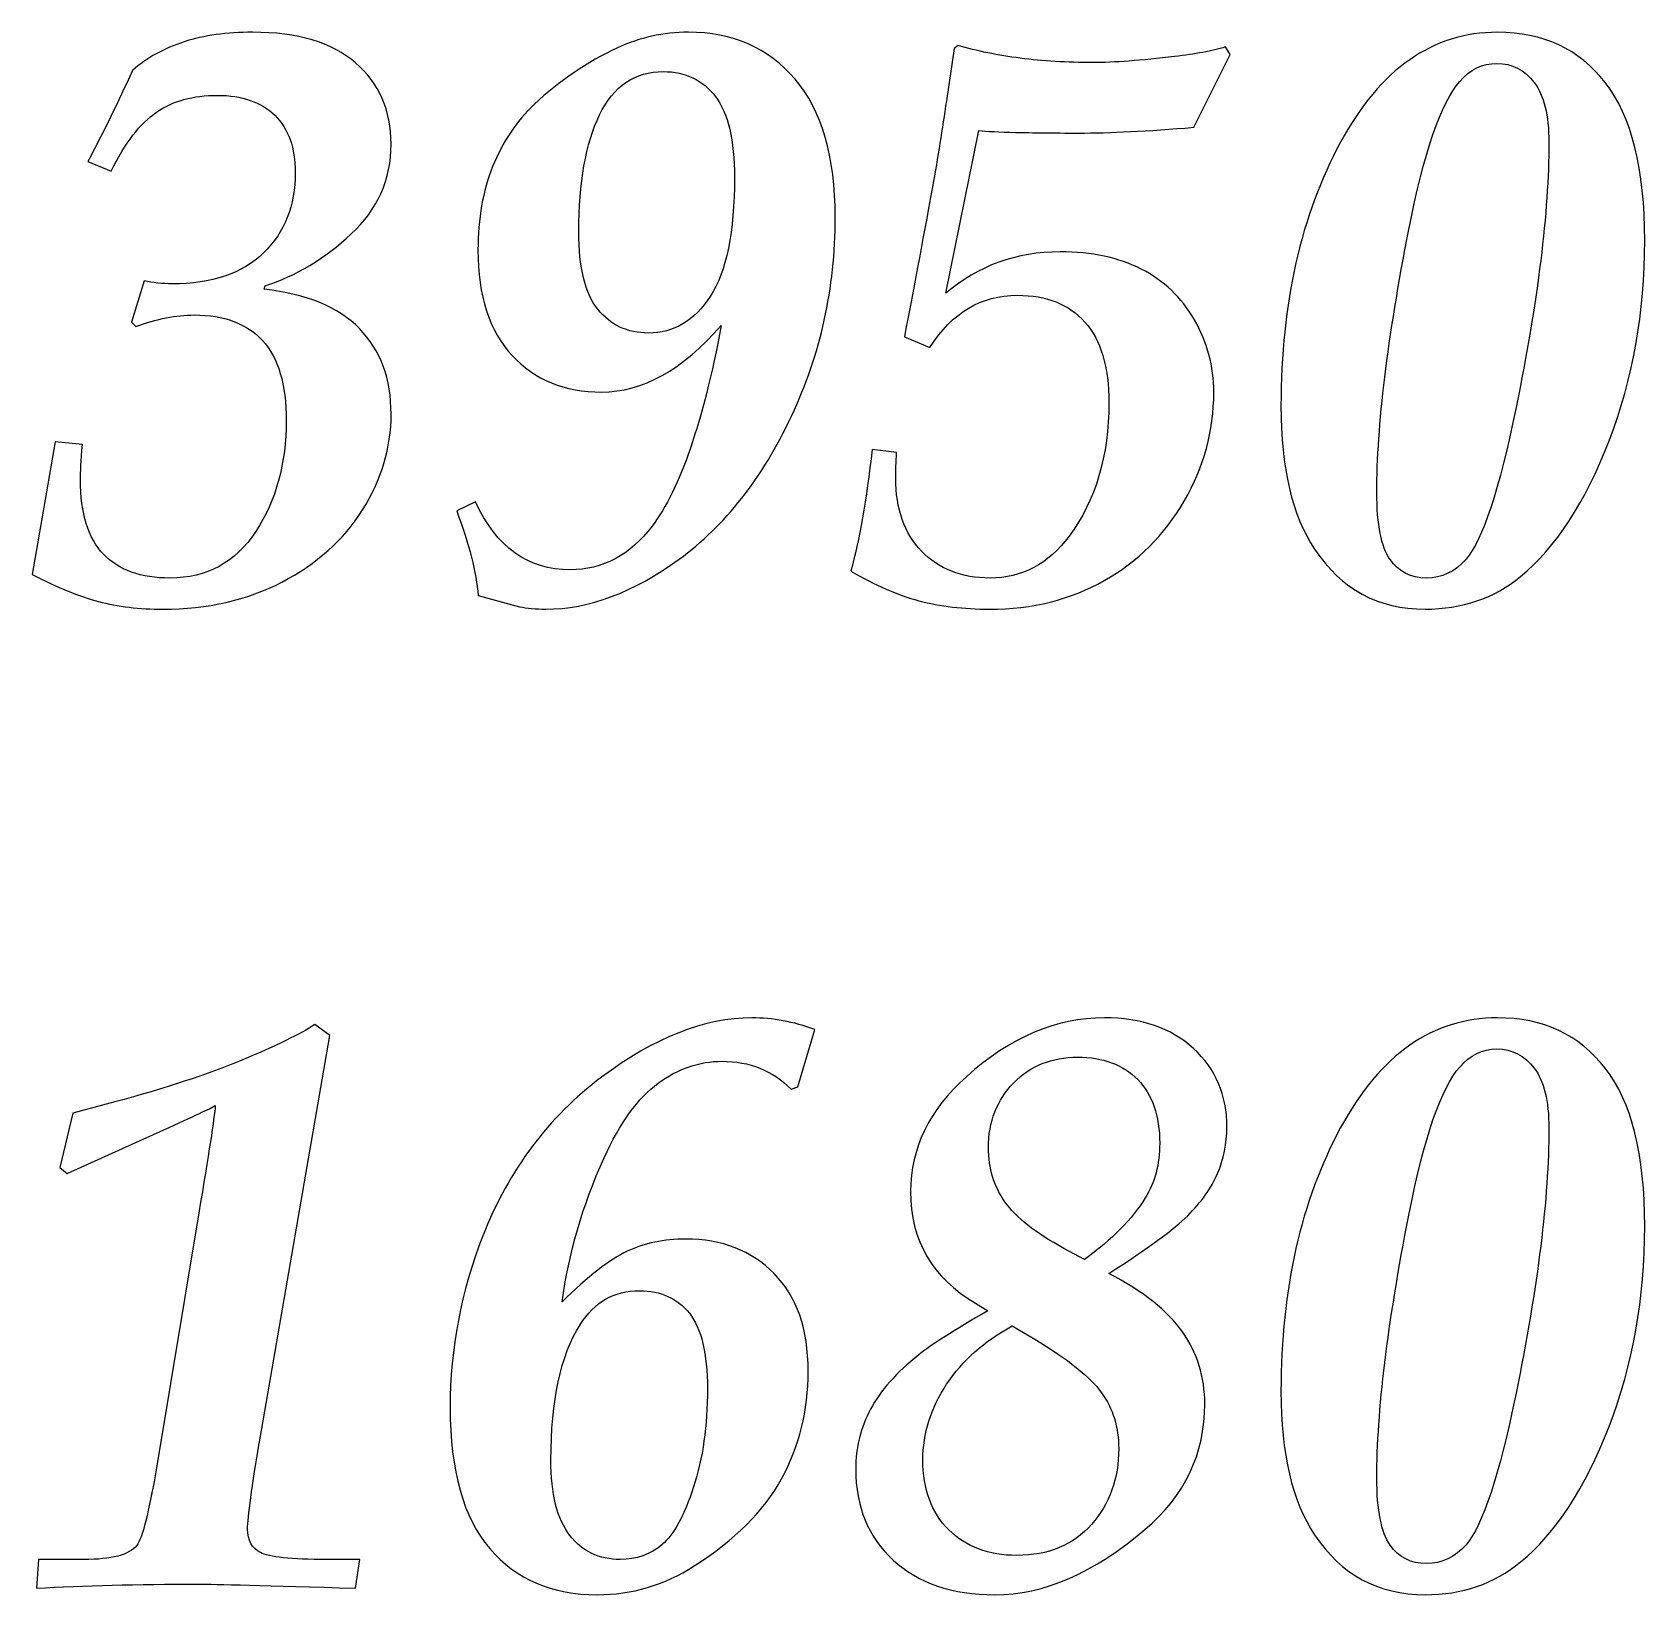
# Model space of a CAD drawing. Header units: millimetres. Extents: x 0 to 148, y -148 to 0.
# Drawn here: x 87.866 to 92.865, y -36.259 to -31.416 of the extents above; entities that cross this region are included whole.
import ezdxf

# ---------------------------------------------------------------- set-up
doc = ezdxf.new("R2010")
doc.units = ezdxf.units.MM
doc.linetypes.add('K5LT32768', pattern=[0])

msp = doc.modelspace()

# ---------------------------------------------------------------- linework, layer by layer
at = {"color": 250, "linetype": 'K5LT32768', "true_color": 0x333333}
for points, knots in [([(87.8664, -33.096), (87.8664, -33.096), (87.9376, -32.6858), (87.9376, -32.6858), (88.0218, -32.6934), (88.0218, -32.6934), (88.0175, -32.7446), (88.0159, -32.7811), (88.0159, -32.8027), (88.0159, -32.9072), (88.0396, -32.9843), (88.087, -33.0334), (88.1348, -33.0829), (88.2034, -33.1075), (88.2931, -33.1075), (88.4074, -33.1075), (88.4963, -33.0592), (88.5594, -32.9631), (88.6225, -32.867), (88.6538, -32.7523), (88.6538, -32.6189), (88.6538, -32.5072), (88.6292, -32.4246), (88.5806, -32.3717), (88.5315, -32.3188), (88.4612, -32.2921), (88.3689, -32.2921), (88.3126, -32.2921), (88.2521, -32.3039), (88.1873, -32.3281), (88.1873, -32.3281), (88.1738, -32.3146), (88.1738, -32.3146), (88.2136, -32.1859), (88.2136, -32.1859), (88.2406, -32.1922), (88.2698, -32.1956), (88.3003, -32.1956), (88.4231, -32.1956), (88.5171, -32.1638), (88.5831, -32.0999), (88.6487, -32.0364), (88.6817, -31.9534), (88.6817, -31.8506), (88.6817, -31.774), (88.6606, -31.7147), (88.6183, -31.6732), (88.5759, -31.6321), (88.5167, -31.6114), (88.4405, -31.6114), (88.3651, -31.6114), (88.302, -31.6288), (88.2517, -31.6634), (88.2008, -31.6982), (88.1543, -31.7591), (88.1111, -31.8459), (88.1111, -31.8459), (88.0391, -31.8163), (88.0391, -31.8163), (88.0861, -31.727), (88.1323, -31.633), (88.1771, -31.5347), (88.2216, -31.495), (88.2749, -31.4653), (88.3372, -31.4455), (88.399, -31.4255), (88.4701, -31.4158), (88.5493, -31.4158), (88.6894, -31.4158), (88.7956, -31.4476), (88.8689, -31.5106), (88.9421, -31.5737), (88.9789, -31.658), (88.9789, -31.7629), (88.9789, -31.8718), (88.9379, -31.9645), (88.8553, -32.0411), (88.7732, -32.1177), (88.6839, -32.171), (88.5882, -32.2015), (88.5882, -32.2015), (88.5857, -32.2125), (88.5857, -32.2125), (88.7169, -32.2269), (88.8155, -32.2672), (88.8807, -32.3344), (88.9463, -32.4013), (88.9789, -32.4898), (88.9789, -32.5999), (88.9789, -32.704), (88.9493, -32.8027), (88.8905, -32.8962), (88.8312, -32.9897), (88.7478, -33.0643), (88.6403, -33.1201), (88.5328, -33.176), (88.41, -33.2039), (88.2719, -33.2039), (88.1983, -33.2039), (88.1318, -33.1959), (88.0717, -33.1802), (88.0116, -33.1646), (87.9434, -33.1367), (87.8664, -33.096)], [0, 0, 0, 0, 0.027778, 0.027778, 0.055556, 0.055556, 0.055556, 0.083333, 0.083333, 0.083333, 0.111111, 0.111111, 0.111111, 0.138889, 0.138889, 0.138889, 0.166667, 0.166667, 0.166667, 0.194444, 0.194444, 0.194444, 0.222222, 0.222222, 0.222222, 0.25, 0.25, 0.25, 0.277778, 0.277778, 0.277778, 0.305556, 0.305556, 0.333333, 0.333333, 0.333333, 0.361111, 0.361111, 0.361111, 0.388889, 0.388889, 0.388889, 0.416667, 0.416667, 0.416667, 0.444444, 0.444444, 0.444444, 0.472222, 0.472222, 0.472222, 0.5, 0.5, 0.5, 0.527778, 0.527778, 0.527778, 0.555556, 0.555556, 0.555556, 0.583333, 0.583333, 0.583333, 0.611111, 0.611111, 0.611111, 0.638889, 0.638889, 0.638889, 0.666667, 0.666667, 0.666667, 0.694444, 0.694444, 0.694444, 0.722222, 0.722222, 0.722222, 0.75, 0.75, 0.75, 0.777778, 0.777778, 0.777778, 0.805556, 0.805556, 0.805556, 0.833333, 0.833333, 0.833333, 0.861111, 0.861111, 0.861111, 0.888889, 0.888889, 0.888889, 0.916667, 0.916667, 0.916667, 0.944444, 0.944444, 0.944444, 1, 1, 1, 1]), ([(89.249, -33.1616), (89.2431, -33.0905), (89.2211, -33.0033), (89.1821, -32.8996), (89.1821, -32.8996), (89.2406, -32.8712), (89.2406, -32.8712), (89.3049, -33.0118), (89.4027, -33.082), (89.5339, -33.082), (89.6347, -33.082), (89.7194, -33.0367), (89.788, -32.9466), (89.8747, -32.8319), (89.9463, -32.6244), (90.0022, -32.3251), (89.8823, -32.4623), (89.7587, -32.5309), (89.6313, -32.5309), (89.5166, -32.5309), (89.4239, -32.4932), (89.2834, -32.3416), (89.2482, -32.2328), (89.2482, -32.0906), (89.2482, -31.9937), (89.2634, -31.9077), (89.2935, -31.8324), (89.3236, -31.7575), (89.3668, -31.6927), (89.423, -31.6389), (89.5009, -31.5661), (89.5868, -31.5081), (89.6809, -31.4641), (89.7494, -31.4319), (89.8226, -31.4158), (89.9006, -31.4158), (90.0377, -31.4158), (90.1478, -31.4641), (90.2312, -31.561), (90.3142, -31.6576), (90.3556, -31.8006), (90.3556, -31.9898), (90.3556, -32.2091), (90.3103, -32.4145), (90.2197, -32.6062), (90.1296, -32.798), (90.0136, -32.9457), (89.8718, -33.049), (89.7299, -33.1523), (89.5924, -33.2039), (89.4586, -33.2039), (89.4272, -33.2039), (89.3998, -33.2014), (89.3769, -33.1963), (89.3769, -33.1963), (89.249, -33.1616), (89.249, -33.1616)], [0, 0, 0, 0, 0.05, 0.05, 0.05, 0.1, 0.1, 0.1, 0.15, 0.15, 0.15, 0.2, 0.2, 0.2, 0.25, 0.25, 0.25, 0.3, 0.3, 0.3, 0.35, 0.35, 0.4, 0.4, 0.4, 0.45, 0.45, 0.45, 0.5, 0.5, 0.5, 0.55, 0.55, 0.55, 0.6, 0.6, 0.6, 0.65, 0.65, 0.65, 0.7, 0.7, 0.7, 0.75, 0.75, 0.75, 0.8, 0.8, 0.8, 0.85, 0.85, 0.85, 0.9, 0.9, 0.9, 1, 1, 1, 1]), ([(91.7374, -32.5741), (91.7374, -32.2557), (91.7992, -31.9831), (91.9225, -31.7562), (92.0456, -31.5293), (92.2078, -31.4158), (92.4088, -31.4158), (92.5502, -31.4158), (92.6615, -31.4679), (92.7428, -31.572), (92.8246, -31.6762), (92.8652, -31.8395), (92.8652, -32.0618), (92.8652, -32.2841), (92.8283, -32.4911), (92.7547, -32.682), (92.681, -32.8729), (92.5896, -33.013), (92.4804, -33.1024), (92.3978, -33.1701), (92.2992, -33.2039), (92.1841, -33.2039), (92.0384, -33.2039), (91.9246, -33.1421), (91.8416, -33.0181), (91.7722, -32.9144), (91.7374, -32.7667), (91.7374, -32.5741)], [0, 0, 0, 0, 0.1, 0.1, 0.1, 0.2, 0.2, 0.2, 0.3, 0.3, 0.3, 0.4, 0.4, 0.4, 0.5, 0.5, 0.5, 0.6, 0.6, 0.6, 0.7, 0.7, 0.7, 0.8, 0.8, 0.8, 1, 1, 1, 1]), ([(90.4039, -33.0859), (90.4306, -32.9919), (90.4526, -32.8657), (90.47, -32.7086), (90.47, -32.7086), (90.5458, -32.7184), (90.5458, -32.7184), (90.544, -32.7485), (90.5432, -32.7747), (90.5432, -32.798), (90.5432, -32.8933), (90.5699, -32.9686), (90.6232, -33.0241), (90.6766, -33.0795), (90.7472, -33.1075), (90.8357, -33.1075), (90.9339, -33.1075), (91.016, -33.0643), (91.0813, -32.9775), (91.163, -32.8666), (91.204, -32.7286), (91.204, -32.5634), (91.204, -32.4526), (91.1791, -32.3696), (91.1295, -32.3141), (91.08, -32.2586), (91.0106, -32.2312), (90.9212, -32.2312), (90.8078, -32.2312), (90.7172, -32.2849), (90.6494, -32.3929), (90.6494, -32.3929), (90.5699, -32.3594), (90.5699, -32.3594), (90.5957, -32.2282), (90.6245, -32.0732), (90.6571, -31.895), (90.6736, -31.8032), (90.688, -31.7143), (90.7003, -31.6288), (90.7003, -31.6288), (90.724, -31.4662), (90.724, -31.4662), (90.7363, -31.4564), (90.7363, -31.4564), (90.7951, -31.4743), (90.8594, -31.4873), (90.9293, -31.4962), (90.9991, -31.5052), (91.0741, -31.5098), (91.1545, -31.5098), (91.2197, -31.5098), (91.3039, -31.5034), (91.4077, -31.4912), (91.472, -31.484), (91.5245, -31.4738), (91.5651, -31.4615), (91.5651, -31.4615), (91.5799, -31.4848), (91.5799, -31.4848), (91.4669, -31.7105), (91.4669, -31.7105), (91.3247, -31.7223), (91.2057, -31.7282), (91.1096, -31.7282), (91.0313, -31.7282), (90.9661, -31.7274), (90.9149, -31.7261), (90.8636, -31.7248), (90.8255, -31.7231), (90.801, -31.7206), (90.801, -31.7206), (90.699, -32.2244), (90.699, -32.2244), (90.7989, -32.1393), (90.917, -32.0965), (91.0533, -32.0965), (91.1507, -32.0965), (91.2345, -32.1143), (91.3742, -32.1854), (91.4288, -32.2375), (91.469, -32.3069), (91.5092, -32.3759), (91.5292, -32.4509), (91.5292, -32.5317), (91.5292, -32.6515), (91.4987, -32.7641), (91.4372, -32.8691), (91.3763, -32.9741), (91.2938, -33.0562), (91.1896, -33.1155), (91.0855, -33.1743), (90.967, -33.2039), (90.834, -33.2039), (90.7536, -33.2039), (90.6808, -33.1951), (90.6152, -33.1777), (90.5495, -33.1604), (90.4793, -33.1299), (90.4039, -33.0859)], [0, 0, 0, 0, 0.028571, 0.028571, 0.028571, 0.057143, 0.057143, 0.057143, 0.085714, 0.085714, 0.085714, 0.114286, 0.114286, 0.114286, 0.142857, 0.142857, 0.142857, 0.171429, 0.171429, 0.171429, 0.2, 0.2, 0.2, 0.228571, 0.228571, 0.228571, 0.257143, 0.257143, 0.257143, 0.285714, 0.285714, 0.285714, 0.314286, 0.314286, 0.314286, 0.342857, 0.342857, 0.342857, 0.371429, 0.371429, 0.371429, 0.4, 0.4, 0.428571, 0.428571, 0.428571, 0.457143, 0.457143, 0.457143, 0.485714, 0.485714, 0.485714, 0.514286, 0.514286, 0.514286, 0.542857, 0.542857, 0.542857, 0.571429, 0.571429, 0.6, 0.6, 0.6, 0.628571, 0.628571, 0.628571, 0.657143, 0.657143, 0.657143, 0.685714, 0.685714, 0.685714, 0.714286, 0.714286, 0.714286, 0.742857, 0.742857, 0.742857, 0.771429, 0.771429, 0.8, 0.8, 0.8, 0.828571, 0.828571, 0.828571, 0.857143, 0.857143, 0.857143, 0.885714, 0.885714, 0.885714, 0.914286, 0.914286, 0.914286, 0.942857, 0.942857, 0.942857, 1, 1, 1, 1]), ([(89.5606, -32.0339), (89.5606, -32.1448), (89.5801, -32.2248), (89.6195, -32.2743), (89.6588, -32.3234), (89.7113, -32.348), (89.7765, -32.348), (89.8544, -32.348), (89.9183, -32.3103), (89.9683, -32.2345), (90.0182, -32.1587), (90.0432, -32.0356), (90.0432, -31.8654), (90.0432, -31.7503), (90.0238, -31.6669), (89.9843, -31.6152), (89.945, -31.5635), (89.8912, -31.5377), (89.8235, -31.5377), (89.7342, -31.5377), (89.6681, -31.5826), (89.6249, -31.6719), (89.5822, -31.7612), (89.5606, -31.8819), (89.5606, -32.0339)], [0, 0, 0, 0, 0.111111, 0.111111, 0.111111, 0.222222, 0.222222, 0.222222, 0.333333, 0.333333, 0.333333, 0.444444, 0.444444, 0.444444, 0.555556, 0.555556, 0.555556, 0.666667, 0.666667, 0.666667, 0.777778, 0.777778, 0.777778, 1, 1, 1, 1]), ([(92.0346, -32.842), (92.0346, -32.9419), (92.0482, -33.0113), (92.0757, -33.0499), (92.1028, -33.0884), (92.1404, -33.1075), (92.1883, -33.1075), (92.2366, -33.1075), (92.2772, -33.088), (92.3111, -33.049), (92.3627, -32.9897), (92.4143, -32.8327), (92.4664, -32.5791), (92.5342, -32.246), (92.568, -31.9717), (92.568, -31.7566), (92.568, -31.6732), (92.5528, -31.6114), (92.5227, -31.572), (92.4926, -31.5322), (92.4537, -31.5124), (92.4067, -31.5124), (92.3623, -31.5124), (92.3237, -31.531), (92.2916, -31.5682), (92.2336, -31.6343), (92.1811, -31.7871), (92.1337, -32.0271), (92.0677, -32.3653), (92.0346, -32.6371), (92.0346, -32.842)], [0, 0, 0, 0, 0.090909, 0.090909, 0.090909, 0.181818, 0.181818, 0.181818, 0.272727, 0.272727, 0.272727, 0.363636, 0.363636, 0.363636, 0.454545, 0.454545, 0.454545, 0.545455, 0.545455, 0.545455, 0.636364, 0.636364, 0.636364, 0.727273, 0.727273, 0.727273, 0.818182, 0.818182, 0.818182, 1, 1, 1, 1]), ([(87.8795, -36.2384), (87.8795, -36.2384), (87.8855, -36.1495), (87.8855, -36.1495), (88.026, -36.1495), (88.026, -36.1495), (88.1128, -36.1495), (88.1674, -36.1351), (88.1907, -36.1059), (88.2072, -36.0848), (88.2275, -36.0043), (88.2517, -35.8651), (88.2517, -35.8651), (88.3829, -35.0755), (88.3829, -35.0755), (88.4134, -34.8926), (88.4307, -34.7818), (88.4337, -34.7428), (88.4189, -34.7513), (88.366, -34.7762), (88.2741, -34.8177), (88.2741, -34.8177), (87.9748, -34.9532), (87.9748, -34.9532), (87.9515, -34.9346), (87.9515, -34.9346), (87.9922, -34.7661), (87.9922, -34.7661), (88.1225, -34.7314), (88.1225, -34.7314), (88.2783, -34.6891), (88.4096, -34.6459), (88.5163, -34.6018), (88.6225, -34.5578), (88.6978, -34.5205), (88.7427, -34.4909), (88.7427, -34.4909), (88.7884, -34.5256), (88.7884, -34.5256), (88.5725, -35.7736), (88.5725, -35.7736), (88.5472, -35.9252), (88.534, -36.0187), (88.534, -36.0551), (88.534, -36.0898), (88.5472, -36.1144), (88.5738, -36.1283), (88.6001, -36.1423), (88.6691, -36.1495), (88.7795, -36.1495), (88.7795, -36.1495), (88.8824, -36.1495), (88.8824, -36.1495), (88.8689, -36.2384), (88.8689, -36.2384), (88.5937, -36.23), (88.4307, -36.2257), (88.3804, -36.2257), (88.192, -36.2257), (88.0252, -36.23), (87.8795, -36.2384)], [0, 0, 0, 0, 0.043478, 0.043478, 0.086957, 0.086957, 0.086957, 0.130435, 0.130435, 0.130435, 0.173913, 0.173913, 0.173913, 0.217391, 0.217391, 0.217391, 0.26087, 0.26087, 0.26087, 0.304348, 0.304348, 0.304348, 0.347826, 0.347826, 0.391304, 0.391304, 0.434783, 0.434783, 0.478261, 0.478261, 0.478261, 0.521739, 0.521739, 0.521739, 0.565217, 0.565217, 0.565217, 0.608696, 0.608696, 0.652174, 0.652174, 0.652174, 0.695652, 0.695652, 0.695652, 0.73913, 0.73913, 0.73913, 0.782609, 0.782609, 0.782609, 0.826087, 0.826087, 0.869565, 0.869565, 0.869565, 0.913043, 0.913043, 0.913043, 1, 1, 1, 1]), ([(90.2401, -34.684), (90.2401, -34.684), (90.2189, -34.6916), (90.2189, -34.6916), (90.1613, -34.634), (90.0898, -34.6052), (90.0047, -34.6052), (89.9344, -34.6052), (89.8684, -34.6281), (89.8066, -34.6733), (89.7443, -34.7186), (89.6885, -34.7962), (89.6389, -34.9049), (89.572, -35.0535), (89.5289, -35.2025), (89.509, -35.3511), (89.5894, -35.2715), (89.6563, -35.2195), (89.7105, -35.1941), (89.7647, -35.1691), (89.8252, -35.1564), (89.8921, -35.1564), (90.0047, -35.1564), (90.0961, -35.1919), (90.1664, -35.2635), (90.2367, -35.335), (90.2718, -35.4358), (90.2718, -35.5657), (90.2718, -35.6881), (90.2443, -35.799), (90.1892, -35.8993), (90.1342, -35.9992), (90.044, -36.0894), (89.9183, -36.1694), (89.8256, -36.2291), (89.7257, -36.2587), (89.6182, -36.2587), (89.4776, -36.2587), (89.3663, -36.2109), (89.2846, -36.1157), (89.2029, -36.02), (89.1619, -35.8744), (89.1619, -35.6783), (89.1619, -35.4959), (89.1957, -35.3185), (89.2634, -35.1462), (89.3443, -34.9414), (89.4671, -34.7775), (89.6309, -34.6547), (89.7952, -34.532), (89.9505, -34.4706), (90.0974, -34.4706), (90.1613, -34.4706), (90.2261, -34.4824), (90.2921, -34.5066), (90.2921, -34.5066), (90.2401, -34.684), (90.2401, -34.684)], [0, 0, 0, 0, 0.05, 0.05, 0.05, 0.1, 0.1, 0.1, 0.15, 0.15, 0.15, 0.2, 0.2, 0.2, 0.25, 0.25, 0.25, 0.3, 0.3, 0.3, 0.35, 0.35, 0.35, 0.4, 0.4, 0.4, 0.45, 0.45, 0.45, 0.5, 0.5, 0.5, 0.55, 0.55, 0.55, 0.6, 0.6, 0.6, 0.65, 0.65, 0.65, 0.7, 0.7, 0.7, 0.75, 0.75, 0.75, 0.8, 0.8, 0.8, 0.85, 0.85, 0.85, 0.9, 0.9, 0.9, 1, 1, 1, 1]), ([(90.829, -35.3786), (90.829, -35.3786), (90.7904, -35.3549), (90.7904, -35.3549), (90.6562, -35.2766), (90.5893, -35.161), (90.5893, -35.0086), (90.5893, -34.8749), (90.6469, -34.7563), (90.7621, -34.6531), (90.8975, -34.5316), (91.0402, -34.4706), (91.19, -34.4706), (91.3052, -34.4706), (91.397, -34.5023), (91.466, -34.5654), (91.535, -34.6289), (91.5698, -34.7098), (91.5698, -34.8092), (91.5698, -34.8605), (91.5601, -34.9087), (91.5406, -34.9536), (91.5211, -34.9989), (91.4902, -35.0421), (91.4483, -35.084), (91.4059, -35.1259), (91.3247, -35.1856), (91.2036, -35.2631), (91.3103, -35.3185), (91.3865, -35.3791), (91.4326, -35.4443), (91.4783, -35.5094), (91.5012, -35.584), (91.5012, -35.6674), (91.5012, -35.8219), (91.4394, -35.9518), (91.3153, -36.0568), (91.1575, -36.1915), (91.0025, -36.2587), (90.8506, -36.2587), (90.7184, -36.2587), (90.6134, -36.2232), (90.5356, -36.1516), (90.4581, -36.0801), (90.4192, -35.9861), (90.4192, -35.8693), (90.4192, -35.8024), (90.4344, -35.7406), (90.4649, -35.6834), (90.4954, -35.6263), (90.5453, -35.5704), (90.6148, -35.515), (90.652, -35.4853), (90.7231, -35.4396), (90.829, -35.3786)], [0, 0, 0, 0, 0.052632, 0.052632, 0.052632, 0.105263, 0.105263, 0.105263, 0.157895, 0.157895, 0.157895, 0.210526, 0.210526, 0.210526, 0.263158, 0.263158, 0.263158, 0.315789, 0.315789, 0.315789, 0.368421, 0.368421, 0.368421, 0.421053, 0.421053, 0.421053, 0.473684, 0.473684, 0.473684, 0.526316, 0.526316, 0.526316, 0.578947, 0.578947, 0.578947, 0.631579, 0.631579, 0.631579, 0.684211, 0.684211, 0.684211, 0.736842, 0.736842, 0.736842, 0.789474, 0.789474, 0.789474, 0.842105, 0.842105, 0.842105, 0.894737, 0.894737, 0.894737, 1, 1, 1, 1]), ([(91.7374, -35.6288), (91.7374, -35.3105), (91.7992, -35.0378), (91.9225, -34.811), (92.0456, -34.5841), (92.2078, -34.4706), (92.4088, -34.4706), (92.5502, -34.4706), (92.6615, -34.5227), (92.7428, -34.6268), (92.8246, -34.7309), (92.8652, -34.8943), (92.8652, -35.1166), (92.8652, -35.3389), (92.8283, -35.5459), (92.7547, -35.7368), (92.681, -35.9277), (92.5896, -36.0678), (92.4804, -36.1571), (92.3978, -36.2249), (92.2992, -36.2587), (92.1841, -36.2587), (92.0384, -36.2587), (91.9246, -36.1969), (91.8416, -36.0729), (91.7722, -35.9692), (91.7374, -35.8214), (91.7374, -35.6288)], [0, 0, 0, 0, 0.1, 0.1, 0.1, 0.2, 0.2, 0.2, 0.3, 0.3, 0.3, 0.4, 0.4, 0.4, 0.5, 0.5, 0.5, 0.6, 0.6, 0.6, 0.7, 0.7, 0.7, 0.8, 0.8, 0.8, 1, 1, 1, 1]), ([(92.0346, -35.8968), (92.0346, -35.9967), (92.0482, -36.0661), (92.0757, -36.1046), (92.1028, -36.1432), (92.1404, -36.1622), (92.1883, -36.1622), (92.2366, -36.1622), (92.2772, -36.1427), (92.3111, -36.1038), (92.3627, -36.0445), (92.4143, -35.8875), (92.4664, -35.6339), (92.5342, -35.3008), (92.568, -35.0264), (92.568, -34.8114), (92.568, -34.728), (92.5528, -34.6662), (92.5227, -34.6268), (92.4926, -34.587), (92.4537, -34.5671), (92.4067, -34.5671), (92.3623, -34.5671), (92.3237, -34.5857), (92.2916, -34.623), (92.2336, -34.6891), (92.1811, -34.8419), (92.1337, -35.0819), (92.0677, -35.4201), (92.0346, -35.6919), (92.0346, -35.8968)], [0, 0, 0, 0, 0.090909, 0.090909, 0.090909, 0.181818, 0.181818, 0.181818, 0.272727, 0.272727, 0.272727, 0.363636, 0.363636, 0.363636, 0.454545, 0.454545, 0.454545, 0.545455, 0.545455, 0.545455, 0.636364, 0.636364, 0.636364, 0.727273, 0.727273, 0.727273, 0.818182, 0.818182, 0.818182, 1, 1, 1, 1]), ([(91.1282, -35.2199), (91.2142, -35.1572), (91.2772, -35.0933), (91.3166, -35.029), (91.3467, -34.9811), (91.3615, -34.9244), (91.3615, -34.8592), (91.3615, -34.7741), (91.3387, -34.7085), (91.2934, -34.6619), (91.2476, -34.6158), (91.1858, -34.5925), (91.1071, -34.5925), (91.0271, -34.5925), (90.961, -34.6192), (90.8569, -34.725), (90.8306, -34.7923), (90.8306, -34.874), (90.8306, -34.9367), (90.8476, -34.9925), (90.8815, -35.0408), (90.9153, -35.0891), (90.9767, -35.1373), (91.0648, -35.1852), (91.0648, -35.1852), (91.1282, -35.2199), (91.1282, -35.2199)], [0, 0, 0, 0, 0.1, 0.1, 0.1, 0.2, 0.2, 0.2, 0.3, 0.3, 0.3, 0.4, 0.4, 0.4, 0.5, 0.5, 0.6, 0.6, 0.6, 0.7, 0.7, 0.7, 0.8, 0.8, 0.8, 1, 1, 1, 1]), ([(89.4743, -35.8409), (89.4743, -35.9467), (89.4937, -36.0247), (89.5327, -36.0746), (89.5716, -36.1246), (89.6237, -36.1495), (89.6889, -36.1495), (89.7392, -36.1495), (89.7829, -36.1339), (89.8557, -36.0721), (89.8879, -36.0124), (89.9167, -35.9243), (89.945, -35.8363), (89.9594, -35.7351), (89.9594, -35.62), (89.9594, -35.5111), (89.9408, -35.4332), (89.9035, -35.3863), (89.8663, -35.3397), (89.8146, -35.3164), (89.7486, -35.3164), (89.6698, -35.3164), (89.6089, -35.3515), (89.5648, -35.4218), (89.5043, -35.5175), (89.4743, -35.6572), (89.4743, -35.8409)], [0, 0, 0, 0, 0.1, 0.1, 0.1, 0.2, 0.2, 0.2, 0.3, 0.3, 0.4, 0.4, 0.4, 0.5, 0.5, 0.5, 0.6, 0.6, 0.6, 0.7, 0.7, 0.7, 0.8, 0.8, 0.8, 1, 1, 1, 1]), ([(90.9043, -35.4256), (90.8179, -35.4722), (90.7502, -35.5323), (90.652, -35.6805), (90.6274, -35.7584), (90.6274, -35.8405), (90.6274, -35.9319), (90.6541, -36.0043), (90.7608, -36.1102), (90.8311, -36.1368), (90.9187, -36.1368), (91.0169, -36.1368), (91.0939, -36.1046), (91.1503, -36.0407), (91.2065, -35.9768), (91.2345, -35.8981), (91.2345, -35.8058), (91.2345, -35.7393), (91.2167, -35.6818), (91.1812, -35.6326), (91.1456, -35.5831), (91.0766, -35.5281), (90.9742, -35.4667), (90.9742, -35.4667), (90.9043, -35.4256), (90.9043, -35.4256)], [0, 0, 0, 0, 0.1, 0.1, 0.2, 0.2, 0.2, 0.3, 0.3, 0.4, 0.4, 0.4, 0.5, 0.5, 0.5, 0.6, 0.6, 0.6, 0.7, 0.7, 0.7, 0.8, 0.8, 0.8, 1, 1, 1, 1])]:
    msp.add_open_spline(points, degree=3, knots=knots, dxfattribs=at)

doc.saveas('drawing.dxf')
